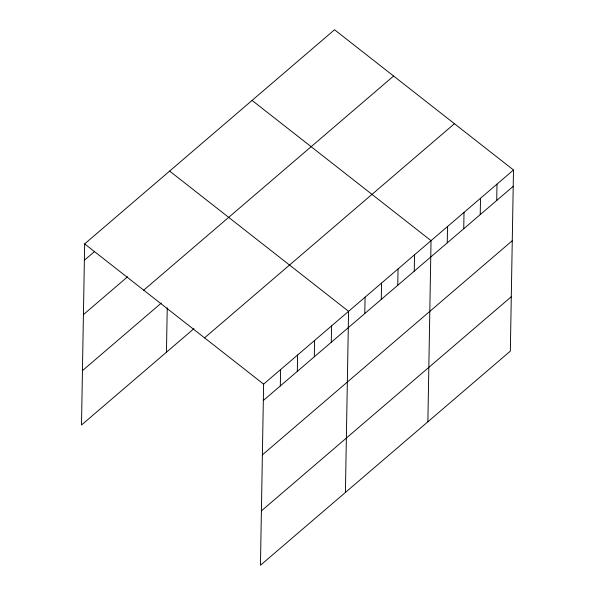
<?xml version="1.0" encoding="UTF-8"?>
<svg xmlns="http://www.w3.org/2000/svg" width="595" height="595" viewBox="0 0 595 595"><rect width="100%" height="100%" fill="white"/><g stroke="black" fill="none" stroke-linecap="round" stroke-linejoin="round"><path stroke-width="0.89" d="M513.5 169.992L263.615 384.139L260.454 565.25L510.339 351.11L513.5 169.992L334.546 29.75L84.661 243.891L81.5 425.009L193.948 328.641M166.459 352.195L167.24 307.793M280.319 385.924L280.609 369.577M297.314 371.362L297.597 355.014M314.309 356.799L314.591 340.452M331.296 342.237L331.586 325.889M345.412 492.444L348.573 311.326L169.62 171.085M364.78 313.543L365.07 297.195M381.276 299.411L381.559 283.064M397.765 285.28L398.055 268.925M414.261 271.142L414.544 254.794M427.879 421.773L431.04 240.663L252.087 100.421M447.247 242.879L447.529 226.524M463.736 228.74L464.018 212.393M480.232 214.609L480.515 198.261M496.721 200.478L497.004 184.123M84.378 260.246L94.575 251.507M83.426 314.614L127.605 276.757M143.715 290.174L393.6 76.034M82.452 370.633L161.297 303.071M204.561 337.856L454.446 123.715M263.332 400.487L513.21 186.339M262.38 454.855L512.265 240.715M261.406 510.874L511.284 296.734M84.661 243.891L263.615 384.139"/></g></svg>
